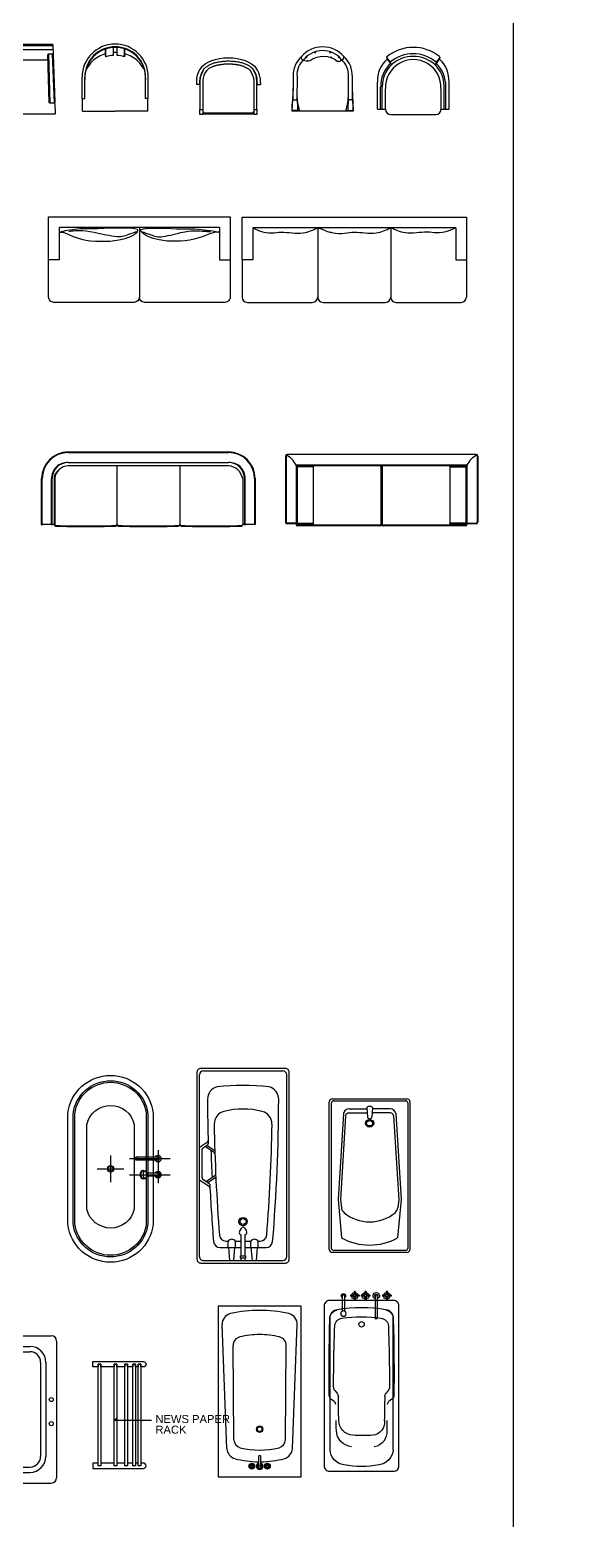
# Model space of a CAD drawing. Header units: millimetres. Extents: x 14385 to 129787, y 107826 to 186798.
# Drawn here: x 75844 to 80893, y 140097 to 154061 of the extents above; entities that cross this region are included whole.
import ezdxf

# ---------------------------------------------------------------- set-up
doc = ezdxf.new("R2010")
doc.units = ezdxf.units.MM
doc.header["$LTSCALE"] = 1000
doc.set_wipeout_variables(frame=1)
doc.linetypes.add('CENTER-1', pattern=[10, 6.25, -1.25, 1.25, -1.25])
for name, color, linetype in [('FF-FIXT', 31, 'Continuous'), ('FF-FURN', 51, 'Continuous'), ('wipess', 8, 'Continuous')]:
    doc.layers.add(name, color=color, linetype=linetype)
doc.styles.add('ar', font='arial.ttf')

# ---------------------------------------------------------------- blocks, each defined once
blk = doc.blocks.new('tubfit')
for p, q in [((171, 2), (22, 150)), ((157, -13), (8, 136)), ((210, 97), (203, 90)), ((227, 65), (203, 90)), ((227, 65), (203, 40)), ((210, 33), (203, 40)), ((234, 72), (210, 97)), ((234, 58), (210, 33)), ((259, 97), (234, 72)), ((259, 33), (234, 58)), ((266, 90), (242, 65)), ((266, 40), (242, 65)), ((266, 90), (259, 97)), ((266, 40), (259, 33)), ((-60, -230), (-162, -128)), ((-46, -215), (-148, -114)), ((-2, -115), (-10, -122)), ((15, -147), (-10, -122)), ((22, -140), (-2, -115)), ((47, -115), (22, -140)), ((54, -122), (29, -147)), ((54, -122), (47, -115)), ((68, -44), (61, -51)), ((86, -76), (61, -51)), ((86, -76), (61, -101)), ((68, -108), (61, -101)), ((93, -69), (68, -44)), ((93, -83), (68, -108)), ((118, -44), (93, -69)), ((118, -108), (93, -83)), ((125, -51), (100, -76)), ((125, -101), (100, -76)), ((125, -51), (118, -44)), ((125, -101), (118, -108)), ((15, -147), (-10, -172)), ((-2, -179), (-10, -172)), ((22, -154), (-2, -179)), ((47, -179), (22, -154)), ((54, -172), (29, -147)), ((54, -172), (47, -179))]:
    blk.add_line(p, q)
blk.add_circle((-171, -104), 25)
for centre, radius, start, end in [((15, 143), 10, 45, 225), ((164, -5), 30, 154.4712, 115.5288), ((164, -5), 15, 176.8103, 93.1897), ((164, -5), 10, 225, 45), ((234, 65), 30, 144.5941, 215.4059), ((234, 65), 30, 54.5941, 125.4059), ((234, 65), 30, 234.5941, 305.4059), ((234, 65), 15, 154.4712, 205.5288), ((234, 65), 15, 64.4712, 115.5288), ((234, 65), 15, 244.4712, 295.5288), ((234, 65), 15, 334.4712, 25.5288), ((234, 65), 30, 324.5941, 35.4059), ((22, -147), 30, 144.5941, 215.4059), ((22, -147), 30, 54.5941, 125.4059), ((22, -147), 15, 64.4712, 115.5288), ((22, -147), 30, 324.5941, 35.4059), ((93, -76), 30, 144.5941, 215.4059), ((93, -76), 30, 54.5941, 125.4059), ((93, -76), 30, 234.5941, 305.4059), ((93, -76), 15, 154.4712, 205.5288), ((93, -76), 15, 64.4712, 115.5288), ((93, -76), 15, 244.4712, 295.5288), ((93, -76), 15, 334.4712, 25.5288), ((93, -76), 30, 324.5941, 35.4059), ((-53, -222), 20, 165.0247, 105.0247), ((-53, -222), 15, 176.8351, 93.2144), ((-53, -222), 10, 225.0247, 45.0247), ((22, -147), 30, 234.5941, 305.4059), ((22, -147), 15, 154.4712, 205.5288), ((22, -147), 15, 244.4712, 295.5288), ((22, -147), 15, 334.4712, 25.5288)]:
    blk.add_arc(centre, radius, start, end)
blk = doc.blocks.new('tub15')
for p, q in [((1245, 295), (4, 295)), ((770, 289), (793, 256)), ((693, 250), (718, 229)), ((693, -250), (718, -229)), ((770, -289), (793, -256)), ((1245, -295), (4, -295)), ((522, -294), (590, -294))]:
    blk.add_line(p, q)
blk.add_lwpolyline([(-151, -300), (-151, 300, -0.414214), (-101, 350), (1399, 350, -0.414214), (1449, 300), (1449, -300, -0.414214), (1399, -350), (-101, -350, -0.414214)], format="xyb", close=True)
for centre, radius, start, end in [((12, 215), 80.9, 95.4336, 170.2513), ((14, 221), 75.2, 98.154, 172.5985), ((521, -16233), 16537, 89.2387, 91.7943), ((737, 253), 49.4, 48.2011, 85.7042), ((1239, 143), 152, 8.2917, 87.702), ((1234, 0), 1321, 170.0551, 189.945), ((1331, 0), 1330, 172.0416, 187.9585), ((90, 175), 76.2, 92.1662, 173.1873), ((725, -19291), 19553, 90.1913, 91.8718), ((660, 211), 50.8, 50.2307, 90.2422), ((751, 268), 50.8, 230.2597, 266.2479), ((330, -29887), 30107, 88.7761, 89.2055), ((826, 293), 49.4, 228.2084, 261.987), ((330, -29862), 30107, 88.5973, 88.7761), ((971, 73), 140, 3.5053, 89.4199), ((1061, 77), 159, 6.6096, 87.8886), ((468, 0), 936, 349.8658, 10.1341), ((72, 0), 25.4, 90, 270), ((72, 0), 25.4, 270, 90), ((62, -12), 1053, 354.8758, 5.1242), ((990, -93), 122, 261.8313, 354.3555), ((1081, -97), 140, 264.2355, 351.2164), ((12, -215), 80.9, 189.7484, 264.5665), ((14, -221), 75.2, 187.4015, 261.846), ((90, -175), 76.2, 186.8127, 267.8338), ((725, 19291), 19553, 268.1282, 269.8087), ((660, -211), 50.8, 269.7578, 309.7693), ((751, -268), 50.8, 93.7521, 129.7403), ((330, 29887), 30107, 270.7945, 271.2239), ((826, -293), 49.4, 98.013, 131.7916), ((330, 29862), 30107, 271.2239, 271.4027), ((1239, -143), 152, 272.298, 351.7082), ((521, 16233), 16537, 268.2057, 270.7613), ((737, -253), 49.4, 274.2958, 311.7989)]:
    blk.add_arc(centre, radius, start, end)
blk = doc.blocks.new('浴缸')
at = {"color": 0, "linetype": 'Continuous', "xscale": -1}
blk.add_blockref('tub15', (11319, 61015), dxfattribs=at)
at = {"color": 0, "linetype": 'Continuous', "xscale": -1, "rotation": 135.0000000000736}
blk.add_blockref('tubfit', (11395, 60990), dxfattribs=at)
blk = doc.blocks.new('A$C2BB9712D')
at = {"color": 0, "linetype": 'Continuous'}
for points in [[(0, 0), (475, 0, -0.414214), (500, -25), (500, -25, -0.414214), (475, -50), (450, -50), (450, -50), (450, -25), (425, -25), (425, -50), (400, -50), (400, -25), (375, -25), (375, -50), (325, -50), (325, -25), (300, -25), (300, -50), (225, -50), (225, -25), (200, -25), (200, -50), (75, -50), (75, -25), (50, -25), (50, -50), (0, -50)], [(0, -1000), (475, -1000, 0.414214), (500, -976), (500, -975, 0.414214), (475, -950), (450, -950), (450, -950), (450, -975), (425, -975), (425, -950), (400, -950), (400, -975), (375, -975), (375, -950), (325, -950), (325, -975), (300, -975), (300, -950), (225, -950), (225, -975), (200, -975), (200, -950), (75, -950), (75, -975), (50, -975), (50, -950), (0, -950)]]:
    blk.add_lwpolyline(points, format="xyb", close=True, dxfattribs=at)
at = {"color": 8}
for points in [[(50, -975), (50, -25), (75, -25), (75, -975)], [(200, -975), (200, -25), (225, -25), (225, -975)], [(300, -975), (300, -25), (325, -25), (325, -975)], [(375, -975), (375, -25), (400, -25), (400, -975)], [(425, -975), (425, -25), (450, -25), (450, -975)]]:
    blk.add_lwpolyline(points, close=True, dxfattribs=at)
blk = doc.blocks.new('A$C09176CE0')
at = {"color": 8}
for p, q in [((1764, 840), (60, 840)), ((24, 60), (24, 804)), ((1800, 60), (1800, 804)), ((1764, 24), (60, 24))]:
    blk.add_line(p, q, dxfattribs=at)
at = {"color": 0, "linetype": 'Continuous'}
for p, q in [((1618, 572), (1618, 593)), ((1678, 572), (1618, 572)), ((1678, 450), (1678, 648)), ((1800, 556), (1678, 567)), ((1756, 450), (1561, 450)), ((1678, 504), (1618, 504)), ((1618, 450), (1618, 504)), ((1800, 520), (1678, 509)), ((1756, 455), (1779, 455)), ((1756, 407), (1756, 455)), ((1779, 455), (1779, 407)), ((1800, 450), (1779, 450)), ((1756, 414), (1561, 414)), ((1618, 360), (1618, 414)), ((1678, 360), (1618, 360)), ((1678, 292), (1618, 292)), ((1618, 271), (1618, 292)), ((1678, 356), (1678, 414)), ((1678, 216), (1678, 356)), ((1800, 344), (1678, 355)), ((1800, 308), (1678, 297)), ((1779, 407), (1756, 407)), ((1800, 414), (1779, 414)), ((771, 167), (721, 92)), ((790, 163), (732, 76)), ((1004, 171), (1059, 88)), ((1021, 177), (1070, 104)), ((737, 24), (687, 99)), ((747, 53), (715, 100)), ((1026, 48), (757, 48)), ((1036, 53), (1077, 115)), ((1045, 24), (1107, 116))]:
    blk.add_line(p, q, dxfattribs=at)
blk.add_lwpolyline([(1824, 36), (1824, 828, 0.414214), (1788, 864), (36, 864, 0.414214), (0, 828), (0, 36, 0.414214), (36, 0), (1788, 0, 0.414214)], format="xyb", close=True, dxfattribs=at)
for radius in [39.4, 27.4]:
    blk.add_circle((1435, 432), radius, dxfattribs=at)
at = {"color": 8}
for centre, start, end in [((60, 804), 90, 180), ((1764, 804), 0, 90), ((60, 60), 180, 270), ((1764, 60), 270, 0)]:
    blk.add_arc(centre, 36, start, end, dxfattribs=at)
at = {"color": 0, "linetype": 'Continuous'}
for centre, radius, start, end in [((288, 645), 120, 89.8828, 165.5878), ((255, -15822), 16587, 85.2672, 89.8828), ((520, 582), 120, 89.0727, 165.8169), ((255, -15822), 16527, 85.4593, 89.0727), ((1618, 648), 60, 0, 85.2672), ((2639, 432), 2479, 174.3878, 185.6122), ((1115, 432), 734, 165.8169, 194.1831), ((1558, 593), 60, 0, 85.4593), ((1643, 538), 42.3, 126.0169, 233.9831), ((1516, 425), 30.6, 147.7553, 167.6915), ((1516, 439), 30.6, 192.3085, 212.2447), ((1554, 387), 84, 106.1021, 139.1621), ((1554, 477), 84, 220.8379, 253.8979), ((1538, 445), 23.3, 11.2353, 108.1282), ((1538, 419), 23.3, 251.8718, 348.7647), ((1643, 326), 42.3, 126.0169, 233.9831), ((288, 219), 120, 194.4122, 270.1172), ((520, 282), 120, 194.1831, 270.9273), ((255, 16686), 16527, 270.9273, 274.5407), ((255, 16710), 16587, 271.7775, 272.6565), ((800, 156), 12, 91.8901, 146.2972), ((994, 164), 12, 33.7028, 92.562), ((255, 16686), 16587, 272.8754, 274.7328), ((1558, 271), 60, 274.5407, 0), ((1618, 216), 60, 274.7328, 0), ((255, 16686), 16587, 270.1172, 271.5565), ((677, 93), 12, 33.7028, 91.4586), ((705, 94), 12, 33.7028, 91.5565), ((757, 60), 12, 213.7028, 270), ((1026, 60), 12, 270, 326.2972), ((1087, 108), 12, 92.8754, 146.2972), ((1117, 110), 12, 92.9787, 146.2972)]:
    blk.add_arc(centre, radius, start, end, dxfattribs=at)
blk = doc.blocks.new('A$C537618F1')
at = {"color": 0, "linetype": 'Continuous'}
for p, q in [((-925, 1330), (-925, 50)), ((-875, 1380), (875, 1380)), ((-675, 1280), (-166, 1280)), ((94, 1280), (675, 1280)), ((925, 1330), (925, 50)), ((-825, 1130), (-825, 711)), ((825, 1130), (825, 250)), ((-825, 692), (-825, 250)), ((-875, 0), (875, 0)), ((-675, 100), (-246, 100)), ((184, 100), (675, 100))]:
    blk.add_line(p, q, dxfattribs=at)
at = {"color": 39}
for p, q in [((-775, 1130), (-775, 711)), ((-675, 1230), (-166, 1230)), ((94, 1230), (675, 1230)), ((775, 1130), (775, 250)), ((-575, 980), (-562, 980)), ((-540, 980), (-540, 1030)), ((-540, 980), (-480, 980)), ((-457, 980), (-457, 1030)), ((-457, 980), (-397, 980)), ((-375, 980), (-375, 1030)), ((-375, 980), (-315, 980)), ((-292, 980), (-292, 1030)), ((-292, 980), (-232, 980)), ((-210, 980), (-210, 1030)), ((-210, 980), (-150, 980)), ((79, 980), (98, 980)), ((120, 980), (120, 1030)), ((120, 980), (180, 980)), ((203, 980), (203, 1030)), ((203, 980), (263, 980)), ((285, 980), (285, 1030)), ((285, 980), (345, 980)), ((368, 980), (368, 1030)), ((368, 980), (428, 980)), ((450, 980), (450, 1030)), ((450, 980), (510, 980)), ((533, 980), (533, 1030)), ((533, 980), (575, 980)), ((-575, 897), (-562, 897)), ((-540, 897), (-540, 957)), ((-540, 897), (-480, 897)), ((-540, 815), (-540, 875)), ((-457, 897), (-457, 957)), ((-457, 897), (-397, 897)), ((-457, 815), (-457, 875)), ((-375, 897), (-375, 957)), ((-375, 897), (-315, 897)), ((-375, 815), (-375, 875)), ((-292, 897), (-292, 957)), ((-292, 897), (-232, 897)), ((-292, 815), (-292, 875)), ((-210, 897), (-210, 957)), ((-210, 897), (-150, 897)), ((-210, 815), (-210, 875)), ((-127, 815), (-127, 875)), ((-45, 815), (-45, 856)), ((38, 897), (98, 897)), ((38, 815), (38, 875)), ((120, 897), (120, 957)), ((120, 897), (180, 897)), ((120, 815), (120, 875)), ((203, 897), (203, 957)), ((203, 897), (263, 897)), ((203, 815), (203, 875)), ((285, 897), (285, 957)), ((285, 897), (345, 897)), ((285, 815), (285, 875)), ((368, 897), (368, 957)), ((368, 897), (428, 897)), ((368, 815), (368, 875)), ((450, 897), (450, 957)), ((450, 897), (510, 897)), ((450, 815), (450, 875)), ((533, 897), (533, 957)), ((533, 897), (575, 897)), ((533, 815), (533, 875)), ((-575, 815), (-562, 815)), ((-575, 732), (-562, 732)), ((-540, 815), (-480, 815)), ((-540, 732), (-540, 792)), ((-540, 732), (-480, 732)), ((-540, 650), (-540, 710)), ((-457, 815), (-397, 815)), ((-457, 732), (-457, 792)), ((-457, 732), (-397, 732)), ((-457, 650), (-457, 710)), ((-375, 815), (-315, 815)), ((-375, 732), (-375, 792)), ((-375, 732), (-315, 732)), ((-375, 650), (-375, 710)), ((-292, 815), (-232, 815)), ((-292, 732), (-292, 792)), ((-292, 732), (-232, 732)), ((-292, 650), (-292, 710)), ((-210, 815), (-150, 815)), ((-210, 732), (-210, 792)), ((-210, 732), (-150, 732)), ((-210, 650), (-210, 710)), ((-127, 815), (-67, 815)), ((-127, 732), (-127, 792)), ((-127, 732), (-67, 732)), ((-127, 650), (-127, 710)), ((-45, 815), (15, 815)), ((-45, 732), (-45, 792)), ((-45, 732), (15, 732)), ((-45, 650), (-45, 710)), ((38, 815), (98, 815)), ((38, 732), (38, 792)), ((38, 732), (98, 732)), ((38, 650), (38, 710)), ((120, 815), (180, 815)), ((120, 732), (120, 792)), ((120, 732), (180, 732)), ((120, 650), (120, 710)), ((203, 815), (263, 815)), ((203, 732), (203, 792)), ((203, 732), (263, 732)), ((203, 650), (203, 710)), ((285, 815), (345, 815)), ((285, 732), (285, 792)), ((285, 732), (345, 732)), ((285, 650), (285, 710)), ((368, 815), (428, 815)), ((368, 732), (368, 792)), ((368, 732), (428, 732)), ((368, 650), (368, 710)), ((450, 815), (510, 815)), ((450, 732), (450, 792)), ((450, 732), (510, 732)), ((450, 650), (450, 710)), ((533, 815), (575, 815)), ((533, 732), (533, 792)), ((533, 732), (575, 732)), ((533, 650), (533, 710)), ((-775, 692), (-775, 250)), ((-575, 650), (-562, 650)), ((-575, 567), (-562, 567)), ((-540, 650), (-480, 650)), ((-540, 567), (-540, 627)), ((-540, 567), (-480, 567)), ((-457, 650), (-397, 650)), ((-457, 567), (-457, 627)), ((-457, 567), (-397, 567)), ((-375, 650), (-315, 650)), ((-375, 567), (-375, 627)), ((-375, 567), (-315, 567)), ((-292, 650), (-232, 650)), ((-292, 567), (-292, 627)), ((-292, 567), (-232, 567)), ((-210, 650), (-150, 650)), ((-210, 567), (-210, 627)), ((-210, 567), (-150, 567)), ((-127, 650), (-67, 650)), ((-127, 567), (-127, 627)), ((-127, 567), (-67, 567)), ((-45, 650), (15, 650)), ((-45, 567), (-45, 627)), ((-45, 567), (15, 567)), ((38, 650), (98, 650)), ((38, 567), (38, 627)), ((38, 567), (98, 567)), ((120, 650), (180, 650)), ((120, 567), (120, 627)), ((120, 567), (180, 567)), ((203, 650), (263, 650)), ((203, 567), (203, 627)), ((203, 567), (263, 567)), ((285, 650), (345, 650)), ((285, 567), (285, 627)), ((285, 567), (345, 567)), ((368, 650), (428, 650)), ((368, 567), (368, 627)), ((368, 567), (428, 567)), ((450, 650), (510, 650)), ((450, 567), (450, 627)), ((450, 567), (510, 567)), ((533, 650), (575, 650)), ((533, 567), (533, 627)), ((533, 567), (575, 567)), ((-575, 485), (-562, 485)), ((-540, 485), (-540, 545)), ((-540, 485), (-480, 485)), ((-540, 402), (-540, 462)), ((-457, 485), (-457, 545)), ((-457, 485), (-397, 485)), ((-457, 402), (-457, 462)), ((-375, 485), (-375, 545)), ((-375, 485), (-315, 485)), ((-375, 402), (-375, 462)), ((-292, 485), (-292, 545)), ((-292, 485), (-232, 485)), ((-292, 402), (-292, 462)), ((-210, 485), (-210, 545)), ((-210, 485), (-150, 485)), ((-210, 402), (-210, 462)), ((-127, 485), (-127, 545)), ((-127, 485), (-67, 485)), ((-127, 402), (-127, 462)), ((-45, 485), (-45, 545)), ((-45, 485), (15, 485)), ((-45, 402), (-45, 462)), ((38, 485), (38, 545)), ((38, 485), (98, 485)), ((38, 402), (38, 462)), ((120, 485), (120, 545)), ((120, 485), (180, 485)), ((120, 402), (120, 462)), ((203, 485), (203, 545)), ((203, 485), (263, 485)), ((203, 402), (203, 462)), ((285, 485), (285, 545)), ((285, 485), (345, 485)), ((285, 402), (285, 462)), ((368, 485), (368, 545)), ((368, 485), (428, 485)), ((368, 402), (368, 462)), ((450, 485), (450, 545)), ((450, 485), (510, 485)), ((450, 402), (450, 462)), ((533, 485), (533, 545)), ((533, 485), (575, 485)), ((533, 402), (533, 462)), ((-575, 402), (-562, 402)), ((-540, 402), (-480, 402)), ((-540, 350), (-540, 380)), ((-457, 402), (-397, 402)), ((-457, 350), (-457, 380)), ((-375, 402), (-315, 402)), ((-375, 350), (-375, 380)), ((-292, 402), (-232, 402)), ((-292, 350), (-292, 380)), ((-210, 402), (-150, 402)), ((-210, 350), (-210, 380)), ((-127, 402), (-67, 402)), ((-127, 350), (-127, 380)), ((-45, 402), (15, 402)), ((-45, 350), (-45, 380)), ((38, 402), (98, 402)), ((38, 350), (38, 380)), ((120, 402), (180, 402)), ((120, 350), (120, 380)), ((203, 402), (263, 402)), ((203, 350), (203, 380)), ((285, 402), (345, 402)), ((285, 350), (285, 380)), ((368, 402), (428, 402)), ((368, 350), (368, 380)), ((450, 402), (510, 402)), ((450, 350), (450, 380)), ((533, 402), (575, 402)), ((533, 350), (533, 380)), ((-675, 150), (-246, 150)), ((184, 150), (675, 150))]:
    blk.add_line(p, q, dxfattribs=at)
at = {"color": 0, "linetype": 'Continuous'}
for points in [[(-166, 1320), (-166, 1190), (94, 1190), (94, 1320)], [(-246, 220), (-246, 70), (184, 70), (184, 220)]]:
    blk.add_lwpolyline(points, close=True, dxfattribs=at)
at = {"color": 33, "linetype": 'Continuous'}
for points in [[(-890, 711), (-890, 692), (-754, 692)], [(-751, 711), (-890, 711)]]:
    blk.add_lwpolyline(points, dxfattribs=at)
at = {"color": 39}
for radius in [33.5, 18.4]:
    blk.add_circle((-45, 980), radius, dxfattribs=at)
at = {"color": 33, "linetype": 'Continuous'}
for centre, radius in [((-867, 820), 26.4), ((875, 782), 18.9), ((-875, 567), 26.4), ((875, 556), 18.9)]:
    blk.add_circle(centre, radius, dxfattribs=at)
at = {"color": 0, "linetype": 'Continuous'}
for centre, radius, start, end in [((-875, 1330), 50, 90, 180), ((-675, 1130), 150, 90, 180), ((675, 1130), 150, 0, 90), ((875, 1330), 50, 0, 90), ((-675, 250), 150, 180, 270), ((675, 250), 150, 270, 0), ((-875, 50), 50, 180, 270), ((875, 50), 50, 270, 0)]:
    blk.add_arc(centre, radius, start, end, dxfattribs=at)
at = {"color": 39}
for centre, start, end in [((-675, 1130), 90, 180), ((675, 1130), 0, 90), ((-675, 250), 180, 270), ((675, 250), 270, 0)]:
    blk.add_arc(centre, 100, start, end, dxfattribs=at)
at = {"color": 33, "linetype": 'Continuous'}
blk.add_arc((-728, 698), 26.4, 192.4276, 150.0927, dxfattribs=at)
blk = doc.blocks.new('FAUCET_BATH_TOP')
at = {"color": 0}
for p, q in [((-4.107, 0.125), (-4.375, 0.125)), ((-3.75, 0.4788), (-3.75, 0.75)), ((-3.5, 0.482), (-3.5, 0.75)), ((-3.1461, 0.125), (-2.875, 0.125)), ((3.143, 0.125), (2.875, 0.125)), ((3.5, 0.4788), (3.5, 0.75)), ((3.75, 0.482), (3.75, 0.75)), ((4.1039, 0.125), (4.375, 0.125)), ((-4.1039, -0.125), (-4.375, -0.125)), ((-3.75, -0.4821), (-3.75, -0.75)), ((-3.5, -0.4789), (-3.5, -0.75)), ((-3.143, -0.125), (-2.875, -0.125)), ((-0.5, -0.8639), (-0.5, -4.5)), ((0.5, -4.5), (0.5, -0.8631)), ((3.1461, -0.125), (2.875, -0.125)), ((3.5, -0.4821), (3.5, -0.75)), ((3.75, -0.4789), (3.75, -0.75)), ((4.107, -0.125), (4.375, -0.125))]:
    blk.add_line(p, q, dxfattribs=at)
for centre, radius in [((-3.625, 0), 1.375), ((-4.625, 0), 0.2795), ((-3.625, 0), 0.5), ((-3.625, 1), 0.2795), ((-2.625, 0), 0.2795), ((0, 0), 0.5), ((3.625, 0), 1.375), ((2.625, 0), 0.2795), ((3.625, 0), 0.5), ((3.625, 1), 0.2795), ((4.625, 0), 0.2795), ((-3.625, -1), 0.2795), ((3.625, -1), 0.2795)]:
    blk.add_circle(centre, radius, dxfattribs=at)
for centre, radius, start, end in [((-3.625, 0), 1, 105.2407, 164.2093), ((-3.625, 0), 1, 16.44125, 74.07887), ((0, 0), 1.5, 289.6514, 250.3603), ((0, 0), 1, 300.3431, 239.7554), ((3.625, 0), 1, 106.12, 164.0884), ((3.625, 0), 1, 16.23422, 73.90469), ((-3.625, 0), 1, 196.2342, 253.9047), ((-3.625, 0), 1, 286.12, 344.0884), ((0, -4.5), 0.5, 180, 0), ((3.625, 0), 1, 196.4413, 254.0789), ((3.625, 0), 1, 285.2407, 344.2093)]:
    blk.add_arc(centre, radius, start, end, dxfattribs=at)
blk = doc.blocks.new('A$C1DBF189F')
at = {"color": 0, "linetype": 'Continuous'}
for p, q in [((-694, 265), (-739, 1428)), ((-81, 265), (-36, 1428)), ((-629, 348), (-635, 1231)), ((-146, 348), (-139, 1231))]:
    blk.add_line(p, q, dxfattribs=at)
blk.add_lwpolyline([(-775, 1600), (-775, 0), (0, 0), (0, 1600), (-775, 1600)], dxfattribs=at)
for radius in [29.6, 22.8]:
    blk.add_circle((-387, 447), radius, dxfattribs=at)
for centre, radius, start, end in [((-387, 294), 1266, 77.5987, 102.4013), ((-638, 1432), 101, 102.4013, 182.2026), ((-137, 1432), 101, 357.7974, 77.5987), ((-556, 1234), 79.8, 102.4013, 182.2026), ((-359, 338), 997, 91.6413, 102.4013), ((-416, 338), 997, 77.5987, 88.3587), ((-219, 1234), 79.8, 357.7974, 77.5987), ((-549, 351), 79.8, 182.2026, 255.7682), ((-549, 351), 79.8, 182.2026, 255.7682), ((-226, 351), 79.8, 284.2318, 357.7974), ((-593, 269), 101, 182.2026, 255.7682), ((-387, 1079), 937, 255.7682, 269.2592), ((-387, 989), 738, 255.7682, 284.2318), ((-387, 989), 738, 255.7682, 284.2318), ((-387, 1079), 937, 270.7408, 284.2318), ((-182, 269), 101, 284.2318, 357.7974)]:
    blk.add_arc(centre, radius, start, end, dxfattribs=at)
at = {"color": 0, "linetype": 'Continuous', "xscale": 20, "yscale": 20, "zscale": 20, "rotation": 180}
blk.add_blockref('FAUCET_BATH_TOP', (-388, 100), dxfattribs=at)
blk = doc.blocks.new('A$C30070CD9')
at = {"color": 8}
for p, q in [((-357, -1402.2), (-357, -37.8)), ((-336, -18.9), (336, -18.9)), ((357, -37.8), (357, -1402.2)), ((336, -1421.1), (-336, -1421.1))]:
    blk.add_line(p, q, dxfattribs=at)
at = {"color": 0, "linetype": 'Continuous'}
for p, q in [((-244.2, -139.23), (-294, -945)), ((-193, -132.3), (-22.4, -132.3)), ((-191.7, -94.5), (-25, -94.5)), ((-25.9, -80.91), (-19.6, -171.72)), ((26, -80.91), (19.7, -171.72)), ((193, -132.3), (22.5, -132.3)), ((191.8, -94.5), (25.1, -94.5)), ((244.2, -139.14), (294, -945)), ((378, -28.35), (378, -1411.65)), ((-224.5, -159.12), (-273.1, -946.17)), ((224.4, -159.03), (273, -946.17)), ((-294, -945), (-262.5, -1304.1)), ((-273.1, -943.2), (-264.6, -1020.24)), ((294, -945), (262.5, -1304.1)), ((273, -943.2), (264.4, -1020.33)), ((346.5, -1440), (-346.5, -1440))]:
    blk.add_line(p, q, dxfattribs=at)
for points in [[(-346.5, 0), (346.5, 0)], [(-378, -1411.65), (-378, -28.35)]]:
    blk.add_lwpolyline(points, dxfattribs=at)
for centre, major_axis, start_param, end_param in [((-346.4994, -28.35036), (-31.4999, 0), 4.7123888757, 6.2831851676), ((-191.7706, -141.75018), (52.4999, 0), 1.5707962221, 3.0873961137), ((-192.9882, -160.65009), (-31.4999, 0), -1.5707963268, -0.0537641346), ((0, -103.71393), (-36.3091, 0), -1.5707963268, -0.7731288827), ((0, -103.71393), (36.3091, 0), 0.7731287431, 1.5707961872), ((191.8503, -141.75018), (-52.4999, 0), 3.1973904458, 4.7123888757), ((192.9516, -160.65009), (-31.4999, 0), 3.1974504153, 4.7123888757), ((346.4994, -28.35036), (31.4999, 0), 0, 1.5707962221), ((-0.0987, -169.80282), (19.6503, 0), 3.254899097, 4.717411654), ((0.0987, -169.80282), (-19.6503, 0), 1.5657734612, 3.0282860182), ((-180.9644, -1012.69485), (83.9999, 0), 3.2412613735, 3.9571364754), ((0, -839.69892), (-347.9994, 0), 0.8155438219, 2.3254459601), ((180.8485, -1012.79304), (83.9999, 0), -0.8161466935, -0.0996687199), ((0, -915.29883), (505.4991, 0), 4.1663715029, 5.2584062659), ((-346.4994, -1411.64802), (31.4999, 0), 3.1415925489, 4.7123888408), ((346.4994, -1411.64802), (31.4999, 0), 4.712388928, 6.2831852025)]:
    blk.add_ellipse(centre, major_axis=major_axis, ratio=0.9, start_param=start_param, end_param=end_param, dxfattribs=at)
at = {"color": 8}
for centre, major_axis, start_param, end_param in [((-335.9994, -37.80036), (21, 0), 1.5707962221, 3.141592514), ((335.9994, -37.80036), (21, 0), 0, 1.5707962221), ((0, -229.635), (-28.2895, 0), 3.1415926536, 9.4247779608), ((-335.9994, -1402.19802), (21, 0), 3.1415925489, 4.7123888408), ((335.9994, -1402.19802), (-21, 0), 1.5707963268, 3.1415926012)]:
    blk.add_ellipse(centre, major_axis=major_axis, ratio=0.9, start_param=start_param, end_param=end_param, dxfattribs=at)
blk.add_ellipse((0, -229.635), major_axis=(38.7894, 0), ratio=0.9, dxfattribs=at)
blk = doc.blocks.new('做成ACAD TuKuai0047')
at = {"layer": 'FF-FURN', "color": 51, "linetype": 'Continuous'}
for points in [[(314, -559, 0.265442), (304, -550, 0.343564), (311, -541), (295, -10, 0.414214), (285, 0), (-285, 0, 0.414214), (-295, -10), (-311, -541, 0.344227), (-304, -550, 0.265947), (-314, -559), (-315, -644, 0.424579), (-309, -650), (309, -650, 0.424579), (315, -644), (314, -559)], [(-304, -550), (-262, -550, 0.291275), (-257, -542), (-243, -95, 0.299029), (-251, -88), (-285, -88, -0.372224), (-297, -74, 157.869765)], [(-296, -33, 0.411007), (-285, -45), (285, -45, 0.418561), (296, -33, 33.371233)], [(-245, -133, 0.262204), (-235, -144), (235, -144, 0.262204), (245, -133, -30.602989)], [(304, -550), (262, -550, -0.291275), (257, -542), (243, -95, -0.299029), (251, -88), (285, -88, 0.372224), (297, -74, -157.869765)]]:
    blk.add_lwpolyline(points, format="xyb", dxfattribs=at)
at = {"layer": 'FF-FURN', "color": 9, "linetype": 'Continuous'}
for points in [[(-285, -88), (-304, -550)], [(-295, -8), (295, -8)], [(-292, -3), (292, -3)], [(-251, -88), (-262, -550)], [(251, -88), (262, -550)], [(285, -88), (304, -550)]]:
    blk.add_lwpolyline(points, dxfattribs=at)
blk = doc.blocks.new('做成ACAD TuKuai0044')
at = {"linetype": 'Continuous'}
for points in [[(278, 105), (278, 321, 0.220066), (199, 509, 0.458992), (-199, 509, 0.233082), (-275, 323), (-278, 105)], [(243, 105), (243, 322, 0.223492), (174, 484, 0.465098), (-174, 484, 0.238182), (-240, 324), (-243, 105)], [(-199, 509, 0.402136), (-184, 475, 0.120153), (-117, 471, -0.344496), (137, 467, 0.50621), (174, 484, 0.630864), (199, 509, 3.143942)], [(-235, 5), (-285, 5, -0.045064), (-279, 105), (-241, 105, -0.03351), (-235, 5, -0.992959)], [(235, 5), (285, 5, 0.045064), (279, 105), (241, 105, 0.03351), (235, 5, 0.992959)]]:
    blk.add_lwpolyline(points, format="xyb", dxfattribs=at)
blk.add_lwpolyline([(-277, 214), (-290, 0), (290, 0), (278, 213)], dxfattribs=at)
at = {"color": 57, "linetype": 'Continuous', "ltscale": 15}
for centre, radius, start, end in [((-159, 491), 6.53, 41.5484, 143.9398), ((-152, 492), 10.8, 42.4916, 134.943), ((-147, 476), 7.28, 269.0064, 341.3539), ((-144, 478), 8.79, 271.5903, 349.1401), ((-86, 537), 10.5, 34.2888, 107.0901), ((-80, 527), 21.2, 45.2277, 105.8292), ((80, 527), 21.2, 74.1708, 134.7723), ((86, 512), 12.7, 185.7243, 248.4764), ((86, 537), 10.5, 72.9099, 145.7112), ((86, 506), 7.28, 180.6245, 266.8751), ((144, 474), 8.79, 190.8599, 268.4097), ((147, 472), 7.28, 198.6461, 270.9936), ((153, 491), 10.8, 45.057, 137.5084)]:
    blk.add_arc(centre, radius, start, end, dxfattribs=at)
at = {"linetype": 'Continuous'}
for centre, start, end in [((273, 160), 180.3821, 198.0711), ((-273, 160), 341.9289, 359.6179)]:
    blk.add_arc(centre, 515, start, end, dxfattribs=at)
blk = doc.blocks.new('做成ACAD TuKuai0277')
blk.add_wipeout([(-1050, 800), (-1050, 49), (-1045, 28), (-1035, 15), (-1035, 15), (-1018, 3), (-1000, 0), (-392, 0), (-378, 2), (-368, 6), (-361, 11), (-352, 20), (-347, 27), (-344, 35), (-343, 40), (-342, 50), (-340, 35), (-337, 29), (-332, 21), (-327, 15), (-312, 5), (-304, 1), (-292, 0), (292, 0), (304, 2), (311, 4), (324, 11), (331, 19), (335, 25), (338, 30), (340, 36), (341, 41), (342, 50), (342, 41), (344, 33), (348, 26), (351, 22), (356, 15), (361, 11), (365, 8), (375, 3), (384, 1), (392, 0), (1000, 0), (1008, 1), (1015, 2), (1024, 6), (1030, 10), (1035, 15), (1043, 25), (1047, 32), (1049, 42), (1050, 46), (1050, 50), (1050, 800)]).translate(0, 0, 0)
at = {"linetype": 'Continuous'}
for p, q in [((-1050, 400), (-1050, 800)), ((-1050, 800), (1050, 800)), ((950, 700), (-950, 700)), ((-950, 700), (-950, 400)), ((-342, 700), (-342, 50)), ((342, 700), (342, 50)), ((950, 700), (950, 400)), ((1050, 800), (1050, 400)), ((-950, 400), (-1050, 400)), ((-1050, 400), (-1050, 50)), ((950, 400), (1050, 400)), ((1050, 400), (1050, 50)), ((-1000, 0), (-392, 0)), ((-292, 0), (292, 0)), ((392, 0), (1000, 0))]:
    blk.add_line(p, q, dxfattribs=at)
for centre, start, end in [((-1000, 50), 180, 270), ((-392, 50), 270, 0), ((-292, 50), 180, 270), ((292, 50), 270, 0), ((392, 50), 180, 270), ((1000, 50), 270, 0)]:
    blk.add_arc(centre, 50, start, end, dxfattribs=at)
at = {"color": 57, "linetype": 'Continuous'}
for points in [[(-950, 700), (-933, 690), (-801, 630), (-700, 679), (-491, 627), (-386, 679), (-342, 700)], [(-342, 700), (-250, 664), (-118, 630), (-16, 679), (192, 627), (298, 679), (342, 700)], [(950, 700), (933, 690), (801, 630), (700, 679), (491, 627), (386, 679), (342, 700)]]:
    blk.add_open_spline(points, degree=3, knots=[82.535544, 82.535544, 82.535544, 82.535544, 120.057468, 334.654766, 538.811568, 683.12712, 683.12712, 683.12712, 683.12712], dxfattribs=at)
blk = doc.blocks.new('SHAFABV')
blk.add_wipeout([(0, 850), (-750, 850), (-769, 846), (-780, 840), (-792, 828), (-797, 818), (-799, 807), (-800, 800), (-800, 50), (-797, 34), (-794, 27), (-785, 15), (-780, 10), (-776, 8), (-772, 5), (-764, 2), (-760, 1), (-750, 0), (-759, -1), (-763, -2), (-769, -4), (-773, -6), (-778, -9), (-783, -12), (-785, -15), (-789, -19), (-792, -23), (-795, -28), (-797, -34), (-799, -38), (-799, -43), (-800, -47), (-800, -50), (-800, -800), (-794, -824), (-785, -835), (-775, -844), (-764, -848), (-750, -850), (0, -850)]).translate(0, 0, 0)
at = {"linetype": 'Continuous'}
for p, q in [((-400, 750), (-400, 850)), ((-100, 750), (-400, 750)), ((-100, -750), (-100, 750)), ((-100, 0), (-750, 0)), ((-100, -750), (-400, -750)), ((-400, -750), (-400, -850))]:
    blk.add_line(p, q, dxfattribs=at)
blk.add_lwpolyline([(0, 850), (0, -850), (-750, -850, -0.414214), (-800, -800), (-800, -50, -0.414117), (-750, 0, -0.414117), (-800, 50), (-800, 800, -0.414214), (-750, 850), (0, 850)], format="xyb", dxfattribs=at)
at = {"color": 57, "linetype": 'Continuous'}
for points, knots in [([(-147, 751), (-120, 736), (-236, 575), (-232, 177), (-159, 24), (-86, -7), (-122, 482), (-104, 510), (-129, 714), (-146, 748)], [0, 0, 0, 0, 250.67306, 495.616381, 704.469221, 781.08467, 1090.103246, 1266.389433, 1378.983505, 1378.983505, 1378.983505, 1378.983505]), ([(-136, 19), (-136, 19), (-172, 128), (-202, 176), (-122, 512), (-129, 597), (-136, 653), (-138, 662)], [109.74421, 109.74421, 109.74421, 109.74421, 150.4451, 231.615258, 315.928359, 459.045533, 485.485253, 485.485253, 485.485253, 485.485253]), ([(-147, -751), (-120, -736), (-236, -525), (-232, -177), (-159, -24), (-86, 7), (-122, -432), (-104, -460), (-129, -714), (-146, -748)], [0, 0, 0, 0, 250.67306, 495.616381, 704.469221, 781.08467, 1090.103246, 1266.389433, 1378.983505, 1378.983505, 1378.983505, 1378.983505]), ([(-136, -19), (-136, -19), (-172, -128), (-202, -176), (-122, -462), (-129, -547), (-136, -653), (-138, -662)], [109.74421, 109.74421, 109.74421, 109.74421, 150.4451, 231.615258, 315.928359, 459.045533, 485.485253, 485.485253, 485.485253, 485.485253])]:
    blk.add_open_spline(points, degree=3, knots=knots, dxfattribs=at)
blk = doc.blocks.new('A$C7C7E66E1')
at = {"color": 39, "linetype": 'CENTER-1', "ltscale": 5}
for p, q in [((1000, 0), (750, 0)), ((875, 125), (875, -125)), ((820, -178), (820, -558)), ((970, -178), (970, -558)), ((1051, -445), (740, -445))]:
    blk.add_line(p, q, dxfattribs=at)
at = {"color": 35, "linetype": 'Continuous'}
for p, q in [((956, -250), (956, -239)), ((984, -250), (956, -250)), ((957, -250), (956, -250)), ((956, -445), (956, -253)), ((984, -253), (956, -253)), ((956, -253), (957, -253)), ((957, -253), (957, -250)), ((983, -253), (983, -250)), ((984, -250), (983, -250)), ((983, -253), (984, -253)), ((984, -250), (984, -239)), ((984, -445), (984, -253)), ((783, -303), (783, -298)), ((783, -303), (783, -298)), ((785, -311), (784, -309)), ((785, -303), (785, -323)), ((785, -323), (785, -311)), ((806, -436), (806, -340)), ((834, -436), (834, -340)), ((855, -303), (855, -323)), ((855, -311), (855, -323)), ((858, -303), (858, -298))]:
    blk.add_line(p, q, dxfattribs=at)
at = {"linetype": 'Continuous'}
blk.add_lwpolyline([(862, 400), (1394, 400, -0.891), (1394, -400), (356, -400, -0.891), (356, 400), (862, 400)], format="xyb", dxfattribs=at)
at = {"color": 33, "linetype": 'Continuous'}
for points in [[(713, -350), (359, -350, -0.883937), (359, 350), (862, 350)], [(359, 350), (1391, 350, -0.883937), (1391, -350), (356, -350)]]:
    blk.add_lwpolyline(points, format="xyb", dxfattribs=at)
at = {"color": 39, "linetype": 'Continuous'}
for points in [[(713, -335), (360, -335, -0.881529), (360, 335), (862, 335)], [(360, 335), (1390, 335, -0.881529), (1390, -335), (356, -335)], [(498, 222), (1290, 222, -0.803427), (1290, -222), (498, -222, -0.803427), (498, 222), (1290, 222)]]:
    blk.add_lwpolyline(points, format="xyb", dxfattribs=at)
at = {"color": 35, "linetype": 'Continuous'}
blk.add_lwpolyline([(956, -239), (957, -239), (957, -238), (958, -237), (960, -236), (962, -236), (966, -235), (969, -235), (970, -235), (973, -235), (978, -235), (981, -236), (983, -238), (984, -238), (984, -239), (984, -239)], dxfattribs=at)
for radius in [29.2, 23.2]:
    blk.add_circle((875, 0), radius, dxfattribs=at)
for centre, radius, start, end in [((820, -445), 30, 117.8181, 62.1819), ((970, -445), 29.7, 118.1704, 61.8296), ((820, -445), 19.1, 145.5537, 34.4463), ((790, -435), 14.8, 321.4821, 2.945), ((820, -437), 16.1, 150.1781, 29.8219), ((820, -436), 14, 180, 0), ((851, -435), 14.8, 177.055, 218.5179), ((970, -445), 14, 180, 0)]:
    blk.add_arc(centre, radius, start, end, dxfattribs=at)
for centre, start_param, end_param in [((820, -298), 0, 3.141593), ((820, -303), -0.384776, 3.526331)]:
    blk.add_ellipse(centre, major_axis=(37.8, 0), ratio=0.563059, start_param=start_param, end_param=end_param, dxfattribs=at)
at = {"color": 35, "linetype": 'Continuous', "extrusion": (0, 0, -1)}
blk.add_ellipse((820, -303), major_axis=(35, 0), ratio=0.528596, start_param=3.141593, end_param=6.283185, dxfattribs=at)
blk.add_ellipse((820, -323), major_axis=(35, 0), ratio=0.528596, dxfattribs=at)
blk = doc.blocks.new('A$C46D94BDE')
at = {"color": 0}
for p, q in [((-797, 6), (703, 6)), ((-1047, -674), (-1047, -244)), ((953, -244), (953, -674)), ((-953, -674), (-1041, -674)), ((-930, -674), (-947, -674)), ((853, -674), (836, -674)), ((953, -674), (859, -674))]:
    blk.add_line(p, q, dxfattribs=at)
at = {"color": 59}
for p, q in [((-797, 0), (703, 0)), ((-1041, -674), (-1041, -244)), ((-953, -674), (-953, -244)), ((-924, -244), (-924, -674)), ((859, -674), (859, -244)), ((947, -244), (947, -674))]:
    blk.add_line(p, q, dxfattribs=at)
at = {"color": 55}
for p, q in [((-797, -94), (703, -94)), ((703, -124), (-797, -124)), ((-341, -124), (-341, -674)), ((248, -124), (248, -675)), ((-947, -674), (-947, -244)), ((-930, -244), (-930, -674)), ((836, -244), (836, -675)), ((853, -244), (853, -674))]:
    blk.add_line(p, q, dxfattribs=at)
at = {"color": 0}
for centre, radius, start, end in [((-797, -244), 250, 90, 180), ((703, -244), 250, 0, 90), ((-1044, -674), 3, 180, 0), ((-950, -674), 3, 180, 0), ((-915, -674), 15, 180, 270), ((-636, 7110), 7804, 267.9474, 272.0526), ((-356, -674), 15, 270, 0), ((-326, -674), 15, 180, 270), ((-47, 7110), 7804, 267.9474, 272.0526), ((233, -674), 15, 270, 0), ((263, -674), 15, 180, 270), ((542, 7110), 7804, 267.9474, 272.0526), ((822, -675), 14.5, 269.1744, 1.9935), ((856, -674), 3, 180, 0)]:
    blk.add_arc(centre, radius, start, end, dxfattribs=at)
at = {"color": 59}
for centre, radius, start, end in [((-797, -244), 244, 90, 180), ((703, -244), 244, 0, 90), ((-807, -240), 146, 86.1665, 181.5869), ((713, -240), 146, 358.4131, 93.8335), ((-915, -674), 9, 180, 270), ((-636, 7110), 7798, 267.9474, 272.0526), ((-356, -666), 16.5, 269.0447, 332.8828), ((-323, -661), 22.3, 215.9063, 262.1662), ((-47, 7110), 7798, 267.9474, 272.0526), ((222, -648), 36.2, 287.0392, 314.9741), ((273, -648), 36.4, 225.1495, 252.923), ((542, 7110), 7798, 267.9474, 272.0526), ((822, -667), 15.7, 268.1967, 334.7663)]:
    blk.add_arc(centre, radius, start, end, dxfattribs=at)
at = {"color": 55}
for centre, radius, start, end in [((-797, -244), 150, 90, 180), ((-791, -257), 134, 92.3968, 174.2054), ((703, -244), 150, 0, 90), ((692, -270), 146, 10.2561, 85.7706), ((-812, -255), 119, 126.601, 174.1654)]:
    blk.add_arc(centre, radius, start, end, dxfattribs=at)
blk = doc.blocks.new('A$C50441273')
at = {"color": 0}
for p, q in [((885, 0), (-885, 0)), ((-900, -15), (-900, -635)), ((900, -15), (900, -635)), ((-800, -650), (-885, -650)), ((-15, -670), (-785, -670)), ((785, -670), (15, -670)), ((885, -650), (800, -650))]:
    blk.add_line(p, q, dxfattribs=at)
at = {"color": 59}
for p, q in [((-894, -5), (-894, -635)), ((-794, -106), (-794, -655)), ((-15, -106), (-794, -106)), ((-640, -110), (-790, -110)), ((-640, -116), (-790, -116)), ((-790, -116), (-790, -644)), ((-640, -116), (-640, -644)), ((-6, -115), (-6, -655)), ((6, -115), (6, -655)), ((794, -106), (15, -106)), ((640, -110), (790, -110)), ((640, -116), (790, -116)), ((640, -116), (640, -644)), ((790, -116), (790, -644)), ((794, -106), (794, -655)), ((894, -3), (894, -635)), ((-800, -644), (-885, -644)), ((-790, -644), (-640, -644)), ((-790, -650), (-640, -650)), ((-15, -664), (-785, -664)), ((785, -664), (15, -664)), ((790, -644), (640, -644)), ((790, -650), (640, -650)), ((800, -644), (885, -644))]:
    blk.add_line(p, q, dxfattribs=at)
at = {"color": 55}
for p, q in [((-800, -100), (-800, -655)), ((800, -100), (-800, -100)), ((0, -115), (0, -655)), ((800, -100), (800, -655))]:
    blk.add_line(p, q, dxfattribs=at)
at = {"color": 0}
for centre, radius, start, end in [((-885, -15), 15, 90, 180), ((885, -15), 15, 0, 90), ((-991, -196), 214, 26.5908, 63.4092), ((-885, -635), 15, 180, 270), ((-785, -655), 15, 180, 270), ((-15, -655), 15, 270, 0), ((15, -655), 15, 180, 270), ((785, -655), 15, 270, 0), ((885, -635), 15, 270, 0)]:
    blk.add_arc(centre, radius, start, end, dxfattribs=at)
at = {"color": 59}
for centre, radius, start, end in [((-790, -113), 3, 90, 270), ((-640, -113), 3, 270, 90), ((-15, -115), 9, 0, 90), ((15, -115), 9, 90, 180), ((640, -113), 3, 90, 270), ((790, -113), 3, 270, 90), ((-885, -635), 9, 180, 270), ((-785, -655), 9, 180, 270), ((-790, -647), 3, 90, 270), ((-640, -647), 3, 270, 90), ((-15, -655), 9, 270, 0), ((15, -655), 9, 180, 270), ((640, -647), 3, 90, 270), ((785, -655), 9, 270, 0), ((790, -647), 3, 270, 90), ((885, -635), 9, 270, 0)]:
    blk.add_arc(centre, radius, start, end, dxfattribs=at)
at = {"color": 55}
for centre, radius, start, end in [((-15, -115), 15, 0, 90), ((15, -115), 15, 90, 180), ((991, -196), 214, 116.5908, 153.4092)]:
    blk.add_arc(centre, radius, start, end, dxfattribs=at)
blk = doc.blocks.new('A$C0C407320')
blk.add_wipeout([(-244, -110), (-264, -130), (-285, -156), (-301, -182), (-322, -230), (-331, -269), (-335, -313), (-335, -575), (-333, -579), (-330, -580), (-259, -580), (-257, -594), (-245, -615), (-232, -625), (-209, -630), (211, -630), (231, -626), (249, -612), (256, -600), (259, -592), (261, -580), (331, -580), (334, -579), (336, -575), (336, -313), (333, -271), (322, -229), (308, -194), (285, -154), (264, -128), (251, -115), (246, -110), (250, -90), (249, -88), (248, -87), (220, -66), (177, -41), (146, -27), (112, -16), (64, -5), (42, -2), (16, 0), (1, 0), (-48, -3), (-107, -15), (-173, -41), (-207, -59), (-232, -76), (-244, -86), (-247, -88), (-248, -91), (-248, -93), (-247, -97)]).dxf.layer = 'wipess'
at = {"color": 0}
for p, q in [((-248, -93), (-244, -110)), ((-248, -94), (-214, -138)), ((-244, -110), (-204, -164)), ((-214, -138), (-204, -163)), ((215, -138), (205, -162)), ((245, -110), (206, -164)), ((249, -94), (215, -138)), ((249, -93), (245, -110)), ((-335, -575), (-335, -326)), ((-290, -580), (-290, -369)), ((-259, -580), (-259, -387)), ((261, -580), (261, -387)), ((291, -580), (291, -360)), ((336, -575), (336, -326)), ((-330, -580), (-259, -580)), ((-209, -630), (211, -630)), ((261, -580), (331, -580))]:
    blk.add_line(p, q, dxfattribs=at)
at = {"color": 55}
for p, q in [((-305, -580), (-305, -371)), ((306, -580), (306, -371))]:
    blk.add_line(p, q, dxfattribs=at)
at = {"color": 0}
for centre, radius, start, end in [((1, -394), 394, 51.3078, 129.0445), ((-61, -313), 274, 132.079, 182.6639), ((1, -375), 260, 357.416, 182.584), ((-244, -91), 4.14, 133.1228, 216.3049), ((62, -313), 274, 357.3361, 47.921), ((245, -91), 5, 323.1407, 52.9716), ((-24, -359), 265, 132.6577, 182.1023), ((-208, -161), 5, 319.4223, 333.3582), ((210, -162), 5, 180, 220.5777), ((26, -359), 264, 359.6981, 47.0699), ((-330, -575), 5, 180, 270), ((-209, -580), 50, 180.0107, 270), ((211, -580), 50, 270, 359.9893), ((331, -575), 5, 270, 0)]:
    blk.add_arc(centre, radius, start, end, dxfattribs=at)
at = {"color": 55}
for centre, radius, start, end in [((1, -395), 335, 50.2191, 129.9529), ((1, -391), 306, 47.9774, 132.1707), ((1, -365), 305, 135.0035, 181.1052), ((1, -365), 305, 358.8948, 45.0666)]:
    blk.add_arc(centre, radius, start, end, dxfattribs=at)
blk = doc.blocks.new('A$C592654D8')
blk.add_wipeout([(-270, -530), (-270, -485), (-267, -485), (-267, -215), (-270, -214), (-270, -250), (-300, -250), (-300, -220), (-299, -200), (-295, -174), (-290, -157), (-280, -132), (-266, -105), (-249, -83), (-231, -66), (-214, -55), (-198, -45), (-166, -30), (-139, -20), (-108, -12), (-76, -6), (-34, -1), (0, 0), (34, -1), (79, -6), (106, -11), (156, -26), (190, -41), (228, -64), (254, -89), (274, -120), (291, -159), (295, -176), (299, -199), (300, -227), (300, -250), (270, -250), (270, -233), (270, -218), (267, -218), (267, -230), (267, -485), (270, -485), (270, -530), (240, -530), (240, -527), (-240, -527), (-240, -530)]).dxf.layer = 'wipess'
at = {"color": 0}
for p, q in [((-300, -234), (-300, -250)), ((-270, -250), (-300, -250)), ((-270, -234), (-270, -250)), ((-267, -214), (-267, -485)), ((-240, -214), (-240, -530)), ((240, -530), (240, -214)), ((267, -485), (267, -214)), ((270, -234), (270, -250)), ((270, -250), (300, -250)), ((300, -234), (300, -250)), ((-270, -485), (-270, -530)), ((-270, -485), (-240, -485)), ((-270, -530), (-240, -530)), ((-240, -527), (240, -527)), ((240, -485), (270, -485)), ((240, -530), (270, -530)), ((270, -530), (270, -485))]:
    blk.add_line(p, q, dxfattribs=at)
at = {"color": 55}
blk.add_line((-240, -517), (240, -517), dxfattribs=at)
at = {"color": 0}
for centre, radius, start, end in [((-72, -227), 229, 145.1365, 170.119), ((-72, -227), 199, 145.1365, 169.9573), ((-67, -226), 200, 148.8056, 176.8322), ((-67, -224), 173, 143.9032, 176.8336), ((67, -224), 173, 3.1664, 36.0968), ((72, -227), 199, 10.0427, 34.8635), ((67, -226), 200, 3.1678, 31.1944), ((72, -227), 229, 9.881, 34.8635), ((-4, -227), 296, 172.2787, 181.248), ((-4, -227), 266, 172.4017, 181.248), ((4, -227), 266, 358.752, 7.5983), ((4, -227), 296, 358.752, 7.7213)]:
    blk.add_arc(centre, radius, start, end, dxfattribs=at)
at = {"color": 55}
for centre, start, end in [((-224, -501), 178.9257, 263.832), ((224, -501), 276.168, 1.0743)]:
    blk.add_arc(centre, 15.6, start, end, dxfattribs=at)
at = {"color": 0, "extrusion": (0, 0, -1)}
blk.add_ellipse((0, -155), major_axis=(281, 0), ratio=0.551704, start_param=3.531567, end_param=5.893215, dxfattribs=at)
at = {"color": 0}
for points, knots in [([(-235, -114), (-233, -110), (-230, -106), (-223, -98), (-219, -95), (-210, -87), (-205, -84), (-195, -77), (-189, -73), (-175, -65), (-166, -61), (-146, -53), (-135, -49), (-113, -42), (-101, -40), (-67, -35), (-55, -33), (-30, -31), (-17, -30), (8, -30), (21, -30), (46, -32), (59, -34), (93, -38), (105, -40), (128, -46), (138, -50), (159, -58), (169, -62), (187, -72), (195, -76), (210, -87), (216, -92), (227, -103), (232, -108), (235, -114)], [3.531567, 3.531567, 3.531567, 3.531567, 3.634096, 3.634096, 3.736624, 3.736624, 3.839153, 3.839153, 3.941682, 3.941682, 4.092465, 4.092465, 4.243248, 4.243248, 4.394031, 4.394031, 4.544815, 4.544815, 4.695598, 4.695598, 4.846381, 4.846381, 4.997164, 4.997164, 5.147948, 5.147948, 5.298731, 5.298731, 5.449514, 5.449514, 5.600298, 5.600298, 5.751081, 5.751081, 5.893215, 5.893215, 5.893215, 5.893215]), ([(-207, -121), (-205, -119), (-203, -117), (-198, -113), (-196, -111), (-189, -105), (-184, -102), (-176, -96), (-171, -94), (-162, -89), (-157, -87), (-149, -83), (-145, -81), (-138, -79), (-134, -77), (-128, -75), (-125, -74), (-121, -73), (-119, -72), (-117, -72), (-116, -71), (-113, -71), (-112, -70), (-109, -70), (-107, -69), (-101, -68), (-98, -67), (-93, -66), (-92, -66), (-89, -65), (-87, -65), (-84, -65), (-84, -64), (-83, -64), (-82, -64), (-82, -64), (-81, -64), (-81, -64), (-80, -64), (-80, -64), (-80, -64), (-79, -64), (-79, -64), (-77, -64), (-76, -63), (-73, -63), (-72, -63), (-66, -62), (-63, -62), (-56, -61), (-52, -60), (-46, -60), (-43, -59), (-39, -59), (-38, -59), (-35, -58), (-33, -58), (-28, -58), (-25, -58), (-16, -57), (-9, -57), (1, -57), (5, -57), (13, -57), (16, -57), (22, -58), (25, -58), (29, -58), (30, -58), (34, -58), (36, -59), (41, -59), (44, -59), (52, -60), (56, -61), (62, -61), (63, -61), (66, -62), (68, -62), (71, -62), (72, -63), (72, -63), (73, -63), (73, -63), (73, -63), (73, -63), (74, -63), (74, -63), (75, -63), (76, -63), (77, -63), (80, -64), (82, -64), (87, -65), (90, -65), (96, -66), (99, -67), (104, -68), (107, -69), (112, -70), (114, -71), (121, -73), (126, -74), (137, -78), (144, -81), (156, -86), (162, -89), (173, -95), (178, -98), (187, -104), (190, -106), (197, -111), (200, -114), (204, -118), (206, -120), (207, -121)], [3.625932, 3.625932, 3.625932, 3.625932, 3.696031, 3.696031, 3.772231, 3.772231, 3.87828, 3.87828, 3.965981, 3.965981, 4.053683, 4.053683, 4.114139, 4.114139, 4.174595, 4.174595, 4.209331, 4.209331, 4.236243, 4.236243, 4.251696, 4.251696, 4.267149, 4.267149, 4.298055, 4.298055, 4.346107, 4.346107, 4.357438, 4.357438, 4.380101, 4.380101, 4.385023, 4.385023, 4.388934, 4.388934, 4.392405, 4.392405, 4.394572, 4.394572, 4.396739, 4.396739, 4.401073, 4.401073, 4.409741, 4.409741, 4.427077, 4.427077, 4.46175, 4.46175, 4.506184, 4.506184, 4.538863, 4.538863, 4.558937, 4.558937, 4.57901, 4.57901, 4.619157, 4.619157, 4.699451, 4.699451, 4.752294, 4.752294, 4.796125, 4.796125, 4.825836, 4.825836, 4.847948, 4.847948, 4.87006, 4.87006, 4.914284, 4.914284, 4.958508, 4.958508, 4.969481, 4.969481, 4.991427, 4.991427, 4.99595, 4.99595, 4.99717, 4.99717, 4.99839, 4.99839, 5.000829, 5.000829, 5.005708, 5.005708, 5.015466, 5.015466, 5.034982, 5.034982, 5.074013, 5.074013, 5.113044, 5.113044, 5.148092, 5.148092, 5.183141, 5.183141, 5.253237, 5.253237, 5.358805, 5.358805, 5.464372, 5.464372, 5.56994, 5.56994, 5.65737, 5.65737, 5.7448, 5.7448, 5.798866, 5.798866, 5.798866, 5.798866])]:
    blk.add_open_spline(points, degree=3, knots=knots, dxfattribs=at)
blk = doc.blocks.new('A$C03A040F5')
blk.add_wipeout([(-277, 0), (-277, 120), (-281, 120), (-281, 320), (-278, 364), (-266, 414), (-245, 464), (-211, 516), (-176, 553), (-143, 578), (-114, 595), (-73, 613), (-28, 625), (4, 629), (29, 630), (84, 625), (112, 619), (157, 603), (186, 588), (248, 540), (278, 505), (300, 472), (321, 425), (333, 382), (337, 354), (337, 354), (339, 120), (335, 120), (335, 0)]).dxf.layer = 'wipess'
at = {"color": 55}
for p, q in [((-61, 522), (-61, 584)), ((-57, 511), (-57, 585)), ((12, 524), (12, 598)), ((47, 524), (47, 598)), ((116, 511), (116, 585)), ((120, 522), (120, 584)), ((-61, 522), (-57, 511)), ((120, 522), (116, 511))]:
    blk.add_line(p, q, dxfattribs=at)
at = {"color": 0}
for p, q in [((-281, 120), (-281, 320)), ((-256, 120), (-256, 320)), ((314, 120), (314, 320)), ((339, 120), (339, 320)), ((-281, 120), (-256, 120)), ((-277, 0), (-277, 120)), ((-277, 0), (29, 0)), ((335, 0), (29, 0)), ((339, 120), (314, 120)), ((335, 0), (335, 120))]:
    blk.add_line(p, q, dxfattribs=at)
for centre, radius, start, end in [((29, 320), 310, 90, 180), ((32, 311), 288, 90.5514, 182.4754), ((29, 320), 310, 0, 90), ((27, 311), 288, 357.5246, 89.4486)]:
    blk.add_arc(centre, radius, start, end, dxfattribs=at)
at = {"color": 55}
for centre, radius, start, end in [((29, 320), 285, 90, 180), ((29, 320), 285, 0, 90), ((28, 250), 305, 134.8461, 151.318), ((29, 236), 316, 106.598, 133.1442), ((29, 241), 283, 93.5833, 107.8056), ((29, 236), 316, 90, 93.2136), ((29, 236), 316, 86.7864, 90), ((29, 241), 283, 72.1944, 86.4167), ((29, 236), 316, 46.8558, 73.402), ((30, 250), 305, 28.682, 45.1539)]:
    blk.add_arc(centre, radius, start, end, dxfattribs=at)

msp = doc.modelspace()

# ---------------------------------------------------------------- linework, layer by layer
at = {"layer": 'FF-FIXT', "linetype": 'Continuous'}
msp.add_lwpolyline([(76981.9, 141032.5), (76631.9, 141032.5), (76656.9, 141057.5)], dxfattribs=at)

# ---------------------------------------------------------------- block references
at = {"layer": 'FF-FIXT', "ltscale": 3, "rotation": 90}
msp.add_blockref('A$C7C7E66E1', (76599.1, 142514.3), dxfattribs=at)
at = {"layer": 'FF-FIXT', "linetype": 'Continuous'}
for name, p, rotation in [('A$C09176CE0', (77408.1, 144330.1), 270), ('浴缸', (139964, 130685.3), 89.99999999999999)]:
    msp.add_blockref(name, p, dxfattribs=dict(at, rotation=rotation))
for name, p in [('A$C30070CD9', (79024.3, 144045.5)), ('A$C1DBF189F', (78382.6, 140502.4)), ('A$C537618F1', (75169.6, 140445.2)), ('A$C2BB9712D', (76431.9, 141582.5))]:
    msp.add_blockref(name, p, dxfattribs=at)
at = {"layer": 'FF-FURN', "linetype": 'Continuous'}
for name, p in [('做成ACAD TuKuai0047', (75768.2, 153923.2)), ('做成ACAD TuKuai0044', (78584.9, 153301.4)), ('做成ACAD TuKuai0277', (78880.2, 151507.5))]:
    msp.add_blockref(name, p, dxfattribs=at)
at = {"layer": 'FF-FURN', "linetype": 'Continuous', "rotation": 90}
msp.add_blockref('SHAFABV', (76869.2, 152307.6, 0), dxfattribs=at)
at = {"layer": 'FF-FURN'}
for name, p in [('A$C46D94BDE', (77000.4, 150100.5, 0)), ('A$C50441273', (79136.1, 150082.5, 0))]:
    msp.add_blockref(name, p, dxfattribs=at)

# ---------------------------------------------------------------- texts
at = {"layer": 'FF-FIXT', "linetype": 'Continuous', "style": 'ar'}
for s, p in [('NEWS PAPER', (77019, 141007.5)), ('RACK', (77019, 140907.5))]:
    msp.add_text(s, height=75, dxfattribs=at).set_placement(p)

# ---------------------------------------------------------------- next in the draw order: linework, layer by layer
at = {"color": 1}
msp.add_lwpolyline([(129786.9, 184762.2), (129786.9, 107826.4), (18573.3, 107826.4), (18573.3, 184762.2), (80368.9, 184762.2), (80368.9, 107826.4)], dxfattribs=at)

# ---------------------------------------------------------------- next in the draw order: block references
at = {"layer": 'FF-FURN'}
for name, p in [('A$C03A040F5', (76613.4, 153298)), ('A$C0C407320', (79432, 153896.8)), ('A$C592654D8', (77702.8, 153799.6))]:
    msp.add_blockref(name, p, dxfattribs=at)

doc.saveas('drawing.dxf')
